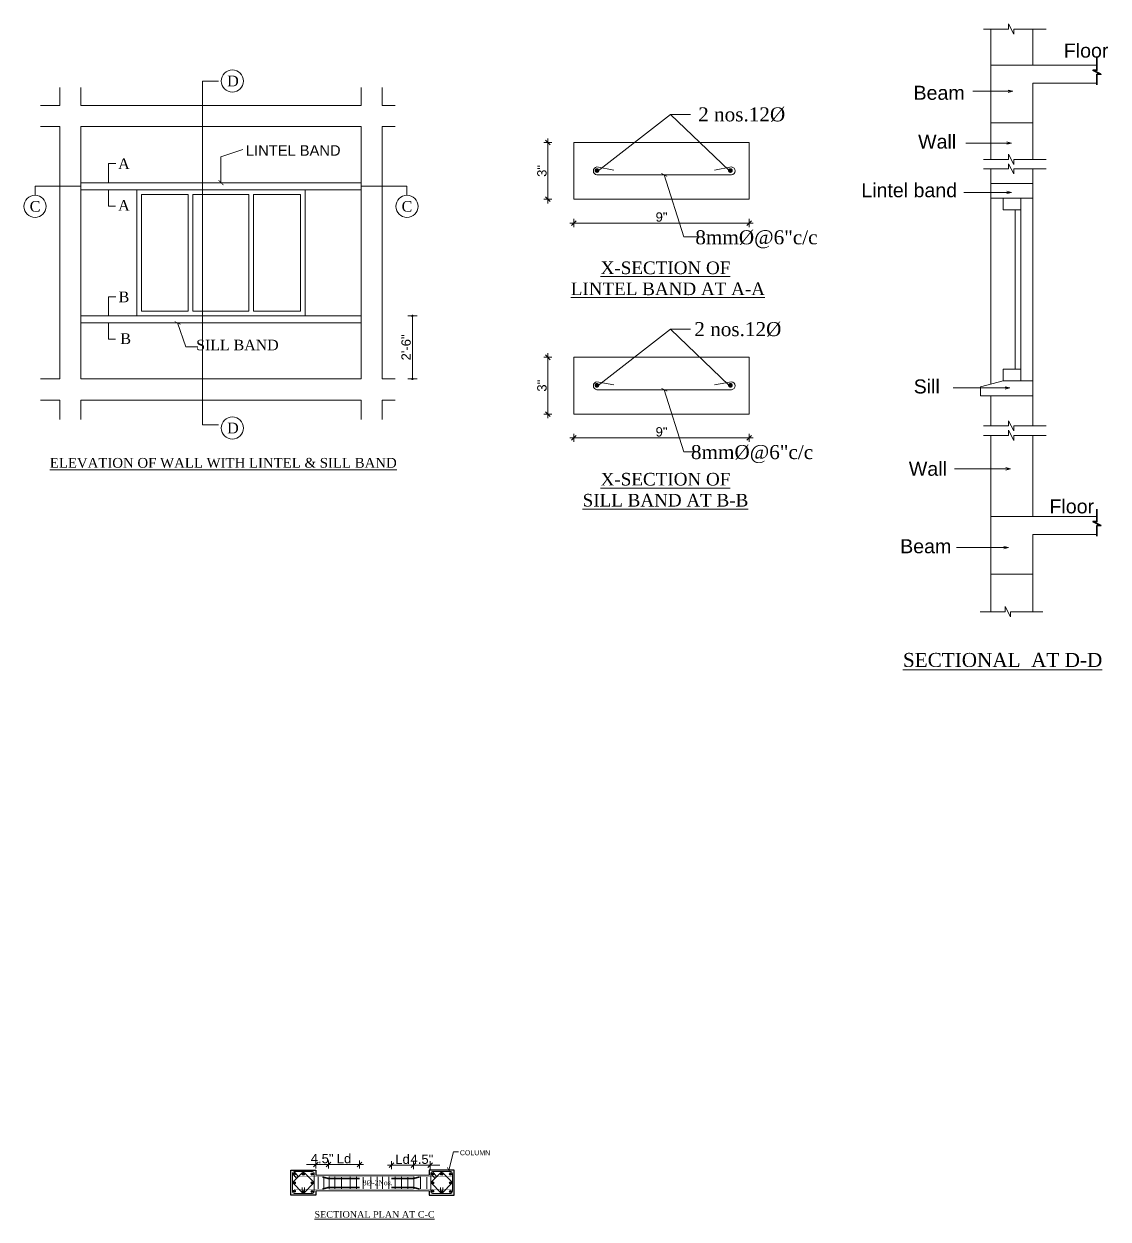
# Model space of a CAD drawing. Header units: inches. Extents: x 115570 to 265311, y 61168 to 314550.
# Drawn here: x 180253 to 180949, y 61591 to 62358 of the extents above; entities that cross this region are included whole.
import ezdxf
from ezdxf.enums import TextEntityAlignment as Align

# ---------------------------------------------------------------- set-up
doc = ezdxf.new("R2010")
doc.units = ezdxf.units.IN
doc.header["$MEASUREMENT"] = 0
doc.layers.get('0').update_dxf_attribs({"lineweight": 25})
doc.layers.add('0 Beam Rebar', color=3, linetype='Continuous')
for name, color, linetype, lineweight in [('0 Column Rebar', 4, 'Continuous', 20), ('0 dimension lines', 4, 'Continuous', 18), ('0 Trench', 6, 'Continuous', 20), ('0_Road Edge Point', 3, 'Continuous', 35), ('DIM', 142, 'Continuous', 9), ('Dimension', 7, 'Continuous', 9), ('MS bar', 7, 'Continuous', 35), ('plot', 7, 'Continuous', 15), ('Text', 31, 'Continuous', 5), ('verandah', 241, 'Continuous', 5)]:
    doc.layers.add(name, color=color, linetype=linetype, lineweight=lineweight)
doc.styles.add('arial', font='arial.ttf')
doc.styles.add('arial.', font='arial.ttf')
doc.styles.add('ordinary', font='times.ttf')
doc.styles.get("Standard").update_dxf_attribs({"font": 'arial.ttf'})
doc.dimstyles.new('1 96', dxfattribs={"dimtxt": 6.5, "dimasz": 4, "dimexe": 0, "dimexo": 0, "dimgap": 3, "dimtad": 1, "dimdec": 0, "dimzin": 11, "dimdsep": 46, "dimlunit": 3, "dimtxsty": 'arial', "dimblk": 'oblique', "dimcen": 4, "dimse1": 1, "dimse2": 1, "dimclrd": 256, "dimclre": 256, "dimclrt": 256, "dimadec": 0, "dimazin": 0, "dimtfac": 1, "dimtdec": 0, "dimtix": 1, "dimtmove": 0, "dimatfit": 3, "dimldrblk": 'Arrow2', "dimfxl": 1, "dimtolj": 1, "dimtzin": 0, "dimlwd": -1, "dimlwe": 9, "dimarcsym": 0})
doc.dimstyles.new('d50_Text size double', dxfattribs={"dimscale": 0, "dimtxt": 6, "dimasz": 1.5, "dimexe": 3, "dimexo": 3, "dimgap": 1, "dimtad": 1, "dimdec": 0, "dimrnd": 0.25, "dimzin": 3, "dimdsep": 46, "dimlunit": 4, "dimtxsty": 'arial.', "dimblk": 'DOT', "dimcen": 4, "dimdle": 6, "dimclrd": 256, "dimclre": 256, "dimclrt": 7, "dimazin": 0, "dimtfac": 1, "dimtdec": 0, "dimtix": 1, "dimtmove": 2, "dimatfit": 3, "dimfxl": 3, "dimfxlon": 1, "dimtolj": 1, "dimtzin": 0, "dimlwd": -1, "dimlwe": -1, "dimarcsym": 0})
doc.dimstyles.new('plan 8', dxfattribs={"dimtxt": 6, "dimasz": 3, "dimexe": 6, "dimexo": 15, "dimgap": 3, "dimtad": 1, "dimdec": 0, "dimzin": 0, "dimdsep": 46, "dimlunit": 3, "dimtxsty": 'Standard', "dimblk": 'ARCHTICK', "dimcen": 0.09, "dimdle": 3, "dimclrd": 256, "dimclre": 6, "dimclrt": 256, "dimadec": 0, "dimazin": 0, "dimtfac": 1, "dimtdec": 0, "dimtix": 1, "dimtmove": 1, "dimatfit": 3, "dimldrblk": 'ARCHTICK', "dimfxl": 1, "dimtolj": 1, "dimtzin": 0, "dimlwd": 5, "dimlwe": 0, "dimarcsym": 0})

# ---------------------------------------------------------------- blocks, each defined once
blk = doc.blocks.new('oblique')
at = {"color": 0, "lineweight": -2}
blk.add_line((0.25, 0.25), (-0.25, -0.25), dxfattribs=at)
at = {"layer": 'DIM', "lineweight": 9}
for p, q in [((-0.4375, 0), (0.4375, 0)), ((0, 0.4375), (0, -0.4375))]:
    blk.add_line(p, q, dxfattribs=at)
blk = doc.blocks.new('*D750')
at = {"layer": 'Defpoints', "color": 0, "transparency": 16777216}
for p in [(180503.41, 61625.35), (180503.41, 61617.89), (180514.2, 61617.89)]:
    blk.add_point(p, dxfattribs=at)
at = {"layer": 'Dimension', "transparency": 16777216}
for p, q in [((180503.41, 61625.35), (180497.41, 61625.35)), ((180514.2, 61625.35), (180503.41, 61625.35)), ((180514.2, 61625.35), (180520.2, 61625.35))]:
    blk.add_line(p, q, dxfattribs=at)
at = {"layer": 'Dimension', "transparency": 16777216, "xscale": 6, "yscale": 6, "zscale": 6}
blk.add_blockref('oblique', (180503.41, 61625.35), dxfattribs=at)
at = {"layer": 'Dimension', "transparency": 16777216, "xscale": 6, "yscale": 6, "zscale": 6, "rotation": 180}
blk.add_blockref('oblique', (180514.2, 61625.35), dxfattribs=at)
at = {"layer": 'Dimension', "transparency": 16777216, "insert": (180508.8, 61629.15), "char_height": 6, "attachment_point": 5, "style": 'arial'}
blk.add_mtext('\\A1;4.5"', dxfattribs=at)
blk = doc.blocks.new('_Oblique')
at = {"color": 0, "linetype": 'ByBlock', "lineweight": -2}
blk.add_line((-0.5, -0.5), (0.5, 0.5), dxfattribs=at)
blk = doc.blocks.new('Arrow2')
for p, q in [((-4.1, 0.75), (-3.08, 0)), ((0, 0), (-4.1, 0.75)), ((-3.08, 0), (-4.1, -0.75)), ((-4.1, -0.75), (0, 0))]:
    blk.add_line(p, q)
blk.add_solid([(-4.1, 0.75), (0, 0), (-3.08, 0), (-4.1, -0.75)])
blk = doc.blocks.new('*D751')
at = {"layer": 'Defpoints', "color": 0, "transparency": 16777216}
for p in [(180468.74, 61625.76), (180448.82, 61617.89), (180468.74, 61617.89)]:
    blk.add_point(p, dxfattribs=at)
at = {"layer": 'Dimension', "transparency": 16777216}
blk.add_line((180448.82, 61625.76), (180468.74, 61625.76), dxfattribs=at)
at = {"layer": 'Dimension', "transparency": 16777216, "xscale": 6, "yscale": 6, "zscale": 6, "rotation": 180}
blk.add_blockref('oblique', (180448.82, 61625.76), dxfattribs=at)
at = {"layer": 'Dimension', "transparency": 16777216, "xscale": 6, "yscale": 6, "zscale": 6}
blk.add_blockref('oblique', (180468.74, 61625.76), dxfattribs=at)
at = {"layer": 'Dimension', "transparency": 16777216, "insert": (180458.78, 61629.56), "char_height": 6, "attachment_point": 5, "style": 'arial'}
blk.add_mtext('\\A1;Ld', dxfattribs=at)
blk = doc.blocks.new('*D752')
at = {"layer": 'Defpoints', "color": 0, "transparency": 16777216}
for p in [(180448.82, 61625.77), (180440.65, 61617.89), (180448.82, 61617.89)]:
    blk.add_point(p, dxfattribs=at)
at = {"layer": 'Dimension', "transparency": 16777216}
for p, q in [((180440.65, 61625.77), (180434.65, 61625.77)), ((180440.65, 61625.77), (180448.82, 61625.77)), ((180448.82, 61625.77), (180454.82, 61625.77))]:
    blk.add_line(p, q, dxfattribs=at)
at = {"layer": 'Dimension', "transparency": 16777216, "xscale": 6, "yscale": 6, "zscale": 6}
blk.add_blockref('oblique', (180440.65, 61625.77), dxfattribs=at)
at = {"layer": 'Dimension', "transparency": 16777216, "xscale": 6, "yscale": 6, "zscale": 6, "rotation": 180}
blk.add_blockref('oblique', (180448.82, 61625.77), dxfattribs=at)
at = {"layer": 'Dimension', "transparency": 16777216, "insert": (180444.73, 61629.58), "char_height": 6, "attachment_point": 5, "style": 'arial'}
blk.add_mtext('\\A1;4.5"', dxfattribs=at)
blk = doc.blocks.new('*D753')
at = {"layer": 'Defpoints', "color": 0, "transparency": 16777216}
for p in [(180489.31, 61625.35), (180489.31, 61617.89), (180503.41, 61617.89)]:
    blk.add_point(p, dxfattribs=at)
at = {"layer": 'Dimension', "transparency": 16777216}
blk.add_line((180503.41, 61625.35), (180489.31, 61625.35), dxfattribs=at)
at = {"layer": 'Dimension', "transparency": 16777216, "xscale": 6, "yscale": 6, "zscale": 6, "rotation": 180}
blk.add_blockref('oblique', (180489.31, 61625.35), dxfattribs=at)
at = {"layer": 'Dimension', "transparency": 16777216, "xscale": 6, "yscale": 6, "zscale": 6}
blk.add_blockref('oblique', (180503.41, 61625.35), dxfattribs=at)
at = {"layer": 'Dimension', "transparency": 16777216, "insert": (180496.36, 61629.15), "char_height": 6, "attachment_point": 5, "style": 'arial'}
blk.add_mtext('\\A1;Ld', dxfattribs=at)
blk = doc.blocks.new('_ArchTick')
at = {"color": 0, "linetype": 'ByBlock', "const_width": 0.15}
blk.add_lwpolyline([(-0.5, -0.5), (0.5, 0.5)], dxfattribs=at)
blk = doc.blocks.new('*D754')
at = {"layer": 'Defpoints', "color": 0, "transparency": 16777216}
for p in [(180606.4, 62107.54), (180718.92, 62107.54), (180718.92, 62092.29)]:
    blk.add_point(p, dxfattribs=at)
at = {"layer": 'Dimension', "transparency": 16777216}
blk.add_line((180606.4, 62092.29), (180718.92, 62092.29), dxfattribs=at)
at = {"layer": 'Dimension', "transparency": 16777216, "xscale": 6, "yscale": 6, "zscale": 6, "rotation": 180}
blk.add_blockref('oblique', (180606.4, 62092.29), dxfattribs=at)
at = {"layer": 'Dimension', "transparency": 16777216, "xscale": 6, "yscale": 6, "zscale": 6}
blk.add_blockref('oblique', (180718.92, 62092.29), dxfattribs=at)
at = {"layer": 'Dimension', "transparency": 16777216, "insert": (180662.66, 62096.1), "char_height": 6, "attachment_point": 5, "style": 'arial'}
blk.add_mtext('\\A1;{\\fArial|b0|i0|c0|p34;9"}', dxfattribs=at)
blk = doc.blocks.new('*D755')
at = {"layer": 'Defpoints', "color": 0, "transparency": 16777216}
for p in [(180589.69, 62143.98), (180606.4, 62143.98), (180606.4, 62107.54)]:
    blk.add_point(p, dxfattribs=at)
at = {"layer": 'Dimension', "transparency": 16777216}
blk.add_line((180589.69, 62107.54), (180589.69, 62143.98), dxfattribs=at)
at = {"layer": 'Dimension', "transparency": 16777216, "xscale": 6, "yscale": 6, "zscale": 6}
for p, rotation in [((180589.69, 62143.98), 90), ((180589.69, 62107.54), 270)]:
    blk.add_blockref('oblique', p, dxfattribs=dict(at, rotation=rotation))
at = {"layer": 'Dimension', "transparency": 16777216, "insert": (180585.87, 62125.76), "char_height": 6, "attachment_point": 5, "rotation": 90, "style": 'arial'}
blk.add_mtext('\\A1;{\\fArial|b0|i0|c0|p34;3"}', dxfattribs=at)
blk = doc.blocks.new('*D756')
at = {"layer": 'Defpoints', "color": 0, "transparency": 16777216}
for p in [(180606.4, 62245.44), (180718.92, 62245.44), (180718.92, 62230.19)]:
    blk.add_point(p, dxfattribs=at)
at = {"layer": 'Dimension', "transparency": 16777216}
blk.add_line((180606.4, 62230.19), (180718.92, 62230.19), dxfattribs=at)
at = {"layer": 'Dimension', "transparency": 16777216, "xscale": 6, "yscale": 6, "zscale": 6, "rotation": 180}
blk.add_blockref('oblique', (180606.4, 62230.19), dxfattribs=at)
at = {"layer": 'Dimension', "transparency": 16777216, "xscale": 6, "yscale": 6, "zscale": 6}
blk.add_blockref('oblique', (180718.92, 62230.19), dxfattribs=at)
at = {"layer": 'Dimension', "transparency": 16777216, "insert": (180662.66, 62234.01), "char_height": 6, "attachment_point": 5, "style": 'arial'}
blk.add_mtext('\\A1;{\\fArial|b0|i0|c0|p34;9"}', dxfattribs=at)
blk = doc.blocks.new('*D757')
at = {"layer": 'Defpoints', "color": 0, "transparency": 16777216}
for p in [(180589.69, 62281.88), (180606.4, 62281.88), (180606.4, 62245.44)]:
    blk.add_point(p, dxfattribs=at)
at = {"layer": 'Dimension', "transparency": 16777216}
blk.add_line((180589.69, 62245.44), (180589.69, 62281.88), dxfattribs=at)
at = {"layer": 'Dimension', "transparency": 16777216, "xscale": 6, "yscale": 6, "zscale": 6}
for p, rotation in [((180589.69, 62281.88), 90), ((180589.69, 62245.44), 270)]:
    blk.add_blockref('oblique', p, dxfattribs=dict(at, rotation=rotation))
at = {"layer": 'Dimension', "transparency": 16777216, "insert": (180585.87, 62263.66), "char_height": 6, "attachment_point": 5, "rotation": 90, "style": 'arial'}
blk.add_mtext('\\A1;{\\fArial|b0|i0|c0|p34;3"}', dxfattribs=at)
blk = doc.blocks.new('_Dot')
at = {"color": 0, "linetype": 'ByBlock', "lineweight": -2}
blk.add_line((-0.5, 0), (-1, 0), dxfattribs=at)
at = {"color": 0, "linetype": 'ByBlock', "const_width": 0.5}
blk.add_lwpolyline([(-0.25, 0, 1), (0.25, 0, 1)], format="xyb", close=True, dxfattribs=at)
blk = doc.blocks.new('*D822')
at = {"layer": '0 dimension lines', "transparency": 16777216}
for p, q in [((180499.72, 62170.58), (180505.72, 62170.58)), ((180502.72, 62131.58), (180502.72, 62169.08)), ((180499.72, 62130.08), (180505.72, 62130.08))]:
    blk.add_line(p, q, dxfattribs=at)
at = {"layer": 'Defpoints', "color": 0, "transparency": 16777216}
for p in [(180469.76, 62170.58), (180502.72, 62170.58), (180469.76, 62130.08)]:
    blk.add_point(p, dxfattribs=at)
at = {"layer": '0 dimension lines', "transparency": 16777216, "xscale": 1.5, "yscale": 1.5, "zscale": 1.5}
for p, rotation in [((180502.72, 62170.58), 90), ((180502.72, 62130.08), 270)]:
    blk.add_blockref('_Dot', p, dxfattribs=dict(at, rotation=rotation))
at = {"layer": '0 dimension lines', "color": 7, "transparency": 16777216, "insert": (180498.66, 62150.33), "char_height": 6, "attachment_point": 5, "rotation": 90, "style": 'arial.'}
blk.add_mtext('\\A1;2\'-6"', dxfattribs=at)

msp = doc.modelspace()

# ---------------------------------------------------------------- hatches: boundary and pattern name
at = {"layer": '0 Beam Rebar', "ltscale": 10, "transparency": 33554562}
h = msp.add_hatch(color=0, dxfattribs=at)
h.dxf.hatch_style = 1
h.paths.add_polyline_path([(180427.52, 61619.81, 1), (180426.24, 61619.81, 1)])
h = msp.add_hatch(color=0, dxfattribs=at)
h.dxf.hatch_style = 1
h.paths.add_polyline_path([(180427.52, 61614.08, 1), (180426.24, 61614.08, 1)])
h = msp.add_hatch(color=0, dxfattribs=at)
h.dxf.hatch_style = 1
h.paths.add_polyline_path([(180433.32, 61619.69, 1), (180432.04, 61619.69, 1)])
h = msp.add_hatch(color=0, dxfattribs=at)
h.dxf.hatch_style = 1
h.paths.add_polyline_path([(180438.96, 61619.69, 1), (180437.68, 61619.69, 1)])
h = msp.add_hatch(color=0, dxfattribs=at)
h.dxf.hatch_style = 1
h.paths.add_polyline_path([(180438.96, 61613.96, 1), (180437.68, 61613.96, 1)])
h = msp.add_hatch(color=0, dxfattribs=at)
h.dxf.hatch_style = 1
h.paths.add_polyline_path([(180516.32, 61619.81, 1), (180515.04, 61619.81, 1)])
h = msp.add_hatch(color=0, dxfattribs=at)
h.dxf.hatch_style = 1
h.paths.add_polyline_path([(180516.32, 61614.08, 1), (180515.04, 61614.08, 1)])
h = msp.add_hatch(color=0, dxfattribs=at)
h.dxf.hatch_style = 1
h.paths.add_polyline_path([(180522.12, 61619.69, 1), (180520.84, 61619.69, 1)])
h = msp.add_hatch(color=0, dxfattribs=at)
h.dxf.hatch_style = 1
h.paths.add_polyline_path([(180527.76, 61619.69, 1), (180526.48, 61619.69, 1)])
h = msp.add_hatch(color=0, dxfattribs=at)
h.dxf.hatch_style = 1
h.paths.add_polyline_path([(180527.76, 61613.96, 1), (180526.48, 61613.96, 1)])
h = msp.add_hatch(color=0, dxfattribs=at)
h.dxf.hatch_style = 1
h.paths.add_polyline_path([(180427.52, 61608.6, 1), (180426.24, 61608.6, 1)])
h = msp.add_hatch(color=0, dxfattribs=at)
h.dxf.hatch_style = 1
h.paths.add_polyline_path([(180433.32, 61608.48, 1), (180432.04, 61608.48, 1)])
h = msp.add_hatch(color=0, dxfattribs=at)
h.dxf.hatch_style = 1
h.paths.add_polyline_path([(180438.96, 61608.48, 1), (180437.68, 61608.48, 1)])
h = msp.add_hatch(color=0, dxfattribs=at)
h.dxf.hatch_style = 1
h.paths.add_polyline_path([(180516.32, 61608.6, 1), (180515.04, 61608.6, 1)])
h = msp.add_hatch(color=0, dxfattribs=at)
h.dxf.hatch_style = 1
h.paths.add_polyline_path([(180522.12, 61608.48, 1), (180520.84, 61608.48, 1)])
h = msp.add_hatch(color=0, dxfattribs=at)
h.dxf.hatch_style = 1
h.paths.add_polyline_path([(180527.76, 61608.48, 1), (180526.48, 61608.48, 1)])

# ---------------------------------------------------------------- linework, layer by layer
at = {"ltscale": 10, "transparency": 33554687}
for points in [[(180440.65, 61608.92), (180440.65, 61606.2), (180424.65, 61606.2), (180424.65, 61622.2), (180440.65, 61622.2), (180440.65, 61618.92)], [(180513.45, 61608.92), (180513.45, 61606.2), (180529.45, 61606.2), (180529.45, 61622.2), (180513.45, 61622.2), (180513.45, 61618.92)]]:
    msp.add_lwpolyline(points, dxfattribs=at)
at = {"layer": '0 Beam Rebar', "ltscale": 10, "transparency": 33554687}
for centre in [(180426.88, 61619.81), (180426.88, 61614.08), (180432.68, 61619.69), (180438.32, 61619.69), (180438.32, 61613.96), (180515.68, 61619.81), (180515.68, 61614.08), (180521.48, 61619.69), (180527.12, 61619.69), (180527.12, 61613.96), (180426.88, 61608.6), (180432.68, 61608.48), (180438.32, 61608.48), (180515.68, 61608.6), (180521.48, 61608.48), (180527.12, 61608.48)]:
    msp.add_circle(centre, 0.64, dxfattribs=at)
at = {"layer": '0 Column Rebar', "ltscale": 10, "transparency": 33554687}
for p, q in [((180426.81, 61621.2), (180438.48, 61621.2)), ((180426.81, 61621.2), (180429.41, 61618.16)), ((180515.61, 61621.2), (180527.28, 61621.2)), ((180515.61, 61621.2), (180518.21, 61618.16)), ((180425.65, 61608.37), (180425.65, 61620.04)), ((180425.65, 61620.04), (180428.24, 61617)), ((180439.65, 61620.04), (180439.65, 61608.37)), ((180514.45, 61608.37), (180514.45, 61620.04)), ((180514.45, 61620.04), (180517.04, 61617)), ((180528.45, 61620.04), (180528.45, 61608.37)), ((180438.48, 61607.2), (180426.81, 61607.2)), ((180527.28, 61607.2), (180515.61, 61607.2))]:
    msp.add_line(p, q, dxfattribs=at)
for centre, start, end in [((180426.81, 61620.04), 90, 180), ((180438.48, 61620.04), 0, 90), ((180515.61, 61620.04), 90, 180), ((180527.28, 61620.04), 0, 90), ((180426.81, 61608.37), 180, 270), ((180438.48, 61608.37), 270, 0), ((180515.61, 61608.37), 180, 270), ((180527.28, 61608.37), 270, 0)]:
    msp.add_arc(centre, 1.17, start, end, dxfattribs=at)
at = {"layer": '0 dimension lines'}
for p, q in [((180431.94, 61620.5), (180426.35, 61614.91)), ((180426.35, 61613.5), (180431.94, 61607.91)), ((180438.94, 61614.91), (180433.35, 61620.5)), ((180433.35, 61607.91), (180438.94, 61613.5)), ((180520.74, 61620.5), (180515.15, 61614.91)), ((180515.15, 61613.5), (180520.74, 61607.91)), ((180527.74, 61614.91), (180522.15, 61620.5)), ((180522.15, 61607.91), (180527.74, 61613.5)), ((180431.94, 61607.91), (180431.94, 61611.02)), ((180433.35, 61607.91), (180433.35, 61611.02)), ((180520.74, 61607.91), (180520.74, 61611.02)), ((180522.15, 61607.91), (180522.15, 61611.02))]:
    msp.add_line(p, q, dxfattribs=at)
for centre, start, end in [((180427.06, 61614.2), 135, 225), ((180432.65, 61619.79), 45, 135), ((180438.23, 61614.2), 315, 45), ((180515.86, 61614.2), 135, 225), ((180521.45, 61619.79), 45, 135), ((180527.03, 61614.2), 315, 45), ((180432.65, 61608.62), 225, 315), ((180521.45, 61608.62), 225, 315)]:
    msp.add_arc(centre, 1, start, end, dxfattribs=at)
at = {"layer": '0 Trench', "transparency": 33554687}
for p, q in [((180442.21, 61618.03), (180442.21, 61610.16)), ((180445.9, 61617.95), (180445.9, 61610.16)), ((180449.33, 61618.07), (180449.33, 61610.16)), ((180452.83, 61618.03), (180452.83, 61610.16)), ((180457.19, 61617.95), (180457.19, 61610.16)), ((180462.82, 61618.07), (180462.82, 61610.16)), ((180466.9, 61618.07), (180466.9, 61610.16)), ((180466.9, 61617.95), (180466.9, 61610.16)), ((180470.99, 61617.95), (180470.99, 61610.16)), ((180475.9, 61618.03), (180475.9, 61610.16)), ((180479.99, 61618.03), (180479.99, 61610.16)), ((180483.41, 61618.07), (180483.41, 61610.16)), ((180487.49, 61618.07), (180487.49, 61610.16)), ((180487.49, 61617.95), (180487.49, 61610.16)), ((180491.58, 61618.01), (180491.58, 61610.1)), ((180491.58, 61617.95), (180491.58, 61610.16)), ((180495.66, 61618.01), (180495.66, 61610.1)), ((180495.66, 61617.9), (180495.66, 61610.1)), ((180499.75, 61617.9), (180499.75, 61610.1)), ((180503.71, 61618.07), (180503.71, 61610.16)), ((180507.8, 61618.07), (180507.8, 61610.16)), ((180507.8, 61617.95), (180507.8, 61610.16)), ((180511.88, 61617.95), (180511.88, 61610.16))]:
    msp.add_line(p, q, dxfattribs=at)
at = {"layer": '0_Road Edge Point', "ltscale": 10, "transparency": 33554687}
for points in [[(180942.19, 62336.25), (180942.19, 62328.28), (180939.65, 62328.28), (180944.75, 62325.69), (180942.2, 62325.69), (180942.2, 62318.87)], [(180942.19, 62046.5), (180942.19, 62038.53), (180939.65, 62038.53), (180944.75, 62035.94), (180942.2, 62035.94), (180942.2, 62029.13)]]:
    msp.add_lwpolyline(points, dxfattribs=at)
at = {"layer": 'MS bar', "transparency": 33554687}
for p, q in [((180444.98, 61617.89), (180448.56, 61616.88)), ((180448.56, 61616.88), (180468.74, 61616.88)), ((180503.67, 61616.88), (180489.31, 61616.88)), ((180507.25, 61617.89), (180503.67, 61616.88)), ((180444.98, 61609.95), (180448.56, 61610.97)), ((180448.56, 61610.97), (180468.74, 61610.97)), ((180503.67, 61610.97), (180489.31, 61610.97)), ((180507.25, 61609.95), (180503.67, 61610.97))]:
    msp.add_line(p, q, dxfattribs=at)
at = {"layer": 'MS bar', "transparency": 33554687, "const_width": 1.5}
for points in [[(180620.42, 62263.9, 1), (180621.92, 62263.9, 1)], [(180706.13, 62263.9, 1), (180707.63, 62263.9, 1)], [(180620.42, 62126, 1), (180621.92, 62126, 1)], [(180706.13, 62126, 1), (180707.63, 62126, 1)]]:
    msp.add_lwpolyline(points, format="xyb", close=True, dxfattribs=at)
at = {"layer": 'MS bar', "transparency": 33554687, "const_width": 0.357}
for points in [[(180426.71, 61617.89), (180426.71, 61617.89), (180426.71, 61617.89), (180444.98, 61617.89)], [(180448.82, 61617.89), (180503.41, 61617.89), (180503.41, 61617.89), (180503.41, 61617.89)], [(180527.95, 61617.89), (180520.47, 61617.89), (180520.47, 61617.89), (180507.25, 61617.89)], [(180426.71, 61609.95), (180426.71, 61609.95), (180426.71, 61609.95), (180444.98, 61609.95)], [(180448.82, 61609.95), (180503.41, 61609.95), (180503.41, 61609.95), (180503.41, 61609.95)], [(180527.95, 61609.95), (180520.47, 61609.95), (180520.47, 61609.95), (180507.25, 61609.95)]]:
    msp.add_lwpolyline(points, dxfattribs=at)
at = {"layer": 'plot', "transparency": 33554687}
for p, q in [((180885.44, 62358.03), (180888.82, 62351.49)), ((180885.44, 62354.65), (180885.44, 62358.03)), ((180869.41, 62354.65), (180885.44, 62354.65)), ((180873.99, 62354.63), (180873.99, 62304.59)), ((180888.82, 62354.65), (180909.59, 62354.65)), ((180888.82, 62351.49), (180888.82, 62354.65)), ((180900.99, 62354.63), (180900.99, 62331.59)), ((180873.99, 62331.59), (180942.19, 62331.59)), ((180367.9, 62321.37), (180367.9, 62100.57)), ((180378.11, 62321.37), (180367.9, 62321.37)), ((180900.99, 62320.08), (180900.99, 62270.98)), ((180900.99, 62320.08), (180942.2, 62320.08)), ((180276.26, 62317.11), (180276.26, 62305.58)), ((180289.76, 62317.11), (180289.76, 62305.58)), ((180469.76, 62317.11), (180469.76, 62305.58)), ((180483.26, 62317.11), (180483.26, 62305.58)), ((180264, 62305.58), (180276.26, 62305.58)), ((180289.76, 62305.58), (180469.76, 62305.58)), ((180483.26, 62305.58), (180491.72, 62305.58)), ((180873.99, 62304.59), (180873.99, 62270.98)), ((180264, 62292.08), (180276.26, 62292.08)), ((180276.26, 62292.08), (180276.26, 62130.08)), ((180289.76, 62292.08), (180289.76, 62130.08)), ((180289.76, 62292.08), (180469.76, 62292.08)), ((180469.76, 62292.08), (180469.76, 62130.08)), ((180483.26, 62292.08), (180483.26, 62130.08)), ((180483.26, 62292.08), (180491.72, 62292.08)), ((180873.99, 62294.57), (180900.99, 62294.57)), ((180885.44, 62274.36), (180888.82, 62267.82)), ((180885.44, 62270.98), (180885.44, 62274.36)), ((180307.66, 62268.36), (180307.66, 62256.08)), ((180312.18, 62268.36), (180307.66, 62268.36)), ((180621.17, 62266.19), (180632.07, 62264.24)), ((180707.6, 62266.19), (180696.7, 62264.24)), ((180869.41, 62270.98), (180885.44, 62270.98)), ((180885.44, 62264.89), (180885.44, 62268.27)), ((180885.44, 62268.27), (180888.82, 62261.73)), ((180888.82, 62270.98), (180909.59, 62270.98)), ((180888.82, 62267.82), (180888.82, 62270.98)), ((180621.17, 62261.11), (180707.6, 62261.11)), ((180869.41, 62264.89), (180885.44, 62264.89)), ((180873.99, 62264.89), (180873.99, 62126.7)), ((180888.82, 62264.89), (180909.59, 62264.89)), ((180888.82, 62261.73), (180888.82, 62264.89)), ((180900.99, 62264.89), (180900.99, 62099.9)), ((180289.76, 62253.97), (180260.37, 62253.97)), ((180260.37, 62253.97), (180260.37, 62247.99)), ((180469.76, 62256.08), (180289.76, 62256.08)), ((180469.76, 62251.58), (180289.76, 62251.58)), ((180307.66, 62251.58), (180307.66, 62241.07)), ((180325.76, 62251.58), (180325.76, 62170.58)), ((180433.76, 62251.58), (180433.76, 62170.58)), ((180469.76, 62253.97), (180499.16, 62253.97)), ((180499.16, 62253.97), (180499.16, 62247.99)), ((180873.99, 62255.58), (180900.99, 62255.58)), ((180328.76, 62248.58), (180328.76, 62173.58)), ((180358.76, 62248.58), (180328.76, 62248.58)), ((180358.76, 62248.58), (180358.76, 62173.58)), ((180361.76, 62248.58), (180361.76, 62173.58)), ((180397.76, 62248.58), (180361.76, 62248.58)), ((180397.76, 62248.58), (180397.76, 62173.58)), ((180400.76, 62248.58), (180400.76, 62173.58)), ((180430.76, 62248.58), (180400.76, 62248.58)), ((180430.76, 62248.58), (180430.76, 62173.58)), ((180873.99, 62246.15), (180900.99, 62246.15)), ((180882.01, 62246.15), (180882.01, 62238.61)), ((180893.37, 62238.61), (180893.37, 62246.15)), ((180307.66, 62241.07), (180311.98, 62241.07)), ((180882.01, 62238.61), (180893.37, 62238.61)), ((180889.76, 62238.61), (180889.76, 62136.34)), ((180893.37, 62238.61), (180893.37, 62136.34)), ((180307.66, 62182.86), (180307.66, 62170.58)), ((180312.18, 62182.86), (180307.66, 62182.86)), ((180358.76, 62173.58), (180328.76, 62173.58)), ((180397.76, 62173.58), (180361.76, 62173.58)), ((180430.76, 62173.58), (180400.76, 62173.58)), ((180469.76, 62170.58), (180289.76, 62170.58)), ((180469.76, 62166.08), (180289.76, 62166.08)), ((180307.66, 62166.08), (180307.66, 62155.57)), ((180307.66, 62155.57), (180311.98, 62155.57)), ((180882.01, 62136.34), (180893.37, 62136.34)), ((180882.01, 62128.81), (180882.01, 62136.34)), ((180893.37, 62136.34), (180893.37, 62128.81)), ((180264, 62130.08), (180276.26, 62130.08)), ((180289.76, 62130.08), (180469.76, 62130.08)), ((180483.26, 62130.08), (180491.72, 62130.08)), ((180621.17, 62128.29), (180632.07, 62126.34)), ((180707.6, 62128.29), (180696.7, 62126.34)), ((180867.54, 62125.01), (180882.01, 62128.81)), ((180900.99, 62128.81), (180882.01, 62128.81)), ((180621.17, 62123.21), (180707.6, 62123.21)), ((180867.54, 62119.34), (180867.54, 62125.01)), ((180264, 62116.58), (180276.26, 62116.58)), ((180276.26, 62116.58), (180276.26, 62104.12)), ((180289.76, 62116.58), (180469.76, 62116.58)), ((180289.76, 62116.58), (180289.76, 62104.12)), ((180469.76, 62116.58), (180469.76, 62104.12)), ((180483.26, 62116.58), (180491.72, 62116.58)), ((180483.26, 62116.58), (180483.26, 62104.12)), ((180900.99, 62119.34), (180867.54, 62119.34)), ((180873.99, 62119.34), (180873.99, 62099.9)), ((180367.9, 62100.57), (180378.11, 62100.57)), ((180869.41, 62099.9), (180885.44, 62099.9)), ((180885.44, 62103.29), (180888.82, 62096.75)), ((180885.44, 62099.9), (180885.44, 62103.29)), ((180885.44, 62097.2), (180888.82, 62090.65)), ((180885.44, 62093.81), (180885.44, 62097.2)), ((180888.82, 62099.9), (180909.59, 62099.9)), ((180888.82, 62096.75), (180888.82, 62099.9)), ((180869.41, 62093.81), (180885.44, 62093.81)), ((180873.99, 62093.81), (180873.99, 61980.59)), ((180888.82, 62093.81), (180909.59, 62093.81)), ((180888.82, 62090.65), (180888.82, 62093.81)), ((180900.99, 62093.81), (180900.99, 62041.84)), ((180873.99, 62041.84), (180942.19, 62041.84)), ((180900.99, 62030.33), (180900.99, 61980.59)), ((180900.99, 62030.33), (180942.2, 62030.33)), ((180873.99, 62004.82), (180900.99, 62004.82)), ((180883.24, 61984.01), (180886.63, 61977.47)), ((180883.24, 61980.63), (180883.24, 61984.01)), ((180867.21, 61980.63), (180883.24, 61980.63)), ((180886.63, 61980.63), (180907.4, 61980.63)), ((180886.63, 61977.47), (180886.63, 61980.63)), ((180440.65, 61618.92), (180513.45, 61618.92)), ((180440.65, 61608.92), (180513.45, 61608.92))]:
    msp.add_line(p, q, dxfattribs=at)
for points in [[(180606.4, 62281.88), (180718.92, 62281.88), (180718.92, 62245.44), (180606.4, 62245.44)], [(180606.4, 62143.98), (180718.92, 62143.98), (180718.92, 62107.54), (180606.4, 62107.54)]]:
    msp.add_lwpolyline(points, close=True, dxfattribs=at)
for centre, start, end in [((180621.43, 62263.65), 95.90805, 264.09195), ((180707.34, 62263.65), 275.90805, 84.09195), ((180621.43, 62125.75), 95.90805, 264.09195), ((180707.34, 62125.75), 275.90805, 84.09195)]:
    msp.add_arc(centre, 2.55, start, end, dxfattribs=at)
at = {"layer": 'verandah', "ltscale": 5, "transparency": 33554687}
for centre in [(180387.11, 62321.37), (180260.37, 62240.86), (180499.16, 62240.86), (180387.11, 62098.58)]:
    msp.add_circle(centre, 7.13, dxfattribs=at)

# ---------------------------------------------------------------- texts
at = {"layer": 'Text', "linetype": 'Continuous', "transparency": 33554687, "style": 'ordinary'}
msp.add_text('8%%C-2Nos.', height=3.214, dxfattribs=at).set_placement((180480.4, 61612.48), align=Align.CENTER)
at = {"layer": 'Text', "linetype": 'Continuous', "transparency": 33554687, "attachment_point": 5, "style": 'ordinary'}
for s, insert, char_height in [('{\\fArial|b0|i0|c0|p34;Floor}', (180935.28, 62340.82), 9), ('{\\fArial|b0|i0|c0|p34;Beam}', (180840.88, 62313.75), 9), ('2 nos.12%%c', (180714.13, 62299.78), 9), ('{\\fArial|b0|i0|c0|p34;Wall}', (180839.62, 62282.4), 9), ('{\\fArial|b0|i0|c0|p34;LINTEL BAND}', (180426.18, 62276.8), 6.75), ('{\\fArial|b0|i0|c0|p34;Lintel band}', (180821.68, 62251.19), 9), ('8mm%%C@6"c/c', (180723.58, 62219.74), 9), ('2 nos.12%%c', (180711.65, 62161.91), 9), ('SILL BAND', (180390.33, 62151.85), 6.75), ('{\\fArial|b0|i0|c0|p34;Sill}', (180832.95, 62125.21), 9), ('8mm%%C@6"c/c', (180720.76, 62081.84), 9), ('{\\fArial|b0|i0|c0|p34;Wall}', (180833.66, 62072.38), 9), ('{\\fArial|b0|i0|c0|p34;Floor}', (180926.08, 62048.25), 9), ('{\\fArial|b0|i0|c0|p34;Beam}', (180832.3, 62022.64), 9), ('{\\fArial|b0|i0|c0|p34;COLUMN}', (180542.91, 61633.32), 3.2143)]:
    msp.add_mtext(s, dxfattribs=dict(at, insert=insert, char_height=char_height))
at = {"layer": 'Text', "transparency": 33554687, "attachment_point": 5, "style": 'ordinary'}
for s, insert, char_height in [('{\\LX-SECTION OF\\P LINTEL BAND AT A-A}', (180665.19, 62194.69), 8.1), ('{\\LELEVATION OF WALL WITH LINTEL & SILL BAND}', (180381.24, 62076.18), 6.3), ('{\\LX-SECTION OF\\PSILL BAND AT B-B}', (180665.19, 62058.94), 8.1), ('{\\LSECTIONAL  AT D-D}', (180881.66, 61949.64), 9), ('{\\LSECTIONAL PLAN AT C-C}', (180478.41, 61593.71), 4.2857)]:
    msp.add_mtext(s, dxfattribs=dict(at, insert=insert, char_height=char_height))
at = {"layer": 'verandah', "ltscale": 5, "transparency": 33554687, "char_height": 6.88, "attachment_point": 1, "style": 'ordinary'}
for s, insert in [('{\\C7;D}', (180383.7, 62324.84)), ('{\\C7;C}', (180256.95, 62244.33)), ('{\\C7;C}', (180495.75, 62244.33)), ('{\\C7;B}', (180314.01, 62186.23)), ('{\\C7;B}', (180315.11, 62159.42)), ('{\\C7;D}', (180383.7, 62102.05))]:
    msp.add_mtext(s, dxfattribs=dict(at, insert=insert))
at = {"layer": 'verandah', "ltscale": 5, "transparency": 33554687, "char_height": 6.88, "width": 5.524304332966318e-13, "attachment_point": 1, "style": 'ordinary'}
for insert in [(180313.71, 62271.73), (180313.71, 62244.92)]:
    msp.add_mtext('{\\C7;A}', dxfattribs=dict(at, insert=insert))

# ---------------------------------------------------------------- dimensions: what is measured, and where the dimension line sits
at = {"layer": '0 dimension lines'}
dim = msp.add_linear_dim(base=(180502.72, 62170.58), p1=(180469.76, 62130.08), p2=(180469.76, 62170.58), angle=90, text='2\'-6"', dimstyle='d50_Text size double', override={"dimscale": 1}, dxfattribs=at)
dim.commit()
dim.dimension.update_dxf_attribs({"geometry": '*D822', "text_midpoint": (180498.66, 62150.33)})
at = {"layer": 'Dimension', "color": 0, "transparency": 33554687}
for base, p1, p2, picture, middle in [((180589.69, 62281.88), (180606.4, 62245.44), (180606.4, 62281.88), '*D757', (180585.87, 62263.66)), ((180589.69, 62143.98), (180606.4, 62107.54), (180606.4, 62143.98), '*D755', (180585.87, 62125.76))]:
    dim = msp.add_linear_dim(base=base, p1=p1, p2=p2, angle=90, text='{\\fArial|b0|i0|c0|p34;3"}', dimstyle='1 96', override={"dimscale": 0.25, "dimtxt": 24, "dimasz": 24}, dxfattribs=at)
    dim.commit()
    dim.dimension.update_dxf_attribs({"geometry": picture, "text_midpoint": middle})
for base, p1, p2, text, picture, middle in [((180718.92, 62230.19), (180606.4, 62245.44), (180718.92, 62245.44), '{\\fArial|b0|i0|c0|p34;9"}', '*D756', (180662.66, 62234.01)), ((180718.92, 62092.29), (180606.4, 62107.54), (180718.92, 62107.54), '{\\fArial|b0|i0|c0|p34;9"}', '*D754', (180662.66, 62096.1)), ((180448.82, 61625.77), (180440.65, 61617.89), (180448.82, 61617.89), '4.5"', '*D752', (180444.73, 61629.58)), ((180468.74, 61625.76), (180448.82, 61617.89), (180468.74, 61617.89), 'Ld', '*D751', (180458.78, 61629.56)), ((180489.31, 61625.35), (180503.41, 61617.89), (180489.31, 61617.89), 'Ld', '*D753', (180496.36, 61629.15)), ((180503.41, 61625.35), (180514.2, 61617.89), (180503.41, 61617.89), '4.5"', '*D750', (180508.8, 61629.15))]:
    dim = msp.add_linear_dim(base=base, p1=p1, p2=p2, text=text, dimstyle='1 96', override={"dimscale": 0.25, "dimtxt": 24, "dimasz": 24}, dxfattribs=at)
    dim.commit()
    dim.dimension.update_dxf_attribs({"geometry": picture, "text_midpoint": middle})

# ---------------------------------------------------------------- leaders
at = {"layer": 'Dimension', "transparency": 33554687}
for points, override in [([(180888.18, 62314.79), (180862.58, 62314.79)], {"dimgap": 3, "dimtad": 0, "dimldrblk": 'Open30'}), ([(180887.42, 62281.57), (180857.99, 62281.57)], {"dimtad": 0, "dimldrblk": 'Open30'}), ([(180664.39, 62261.11), (180676.98, 62221.25), (180686.09, 62221.25)], {"dimgap": 3, "dimtad": 0}), ([(180887.42, 62249.88), (180856.85, 62249.88)], {"dimtad": 0, "dimldrblk": 'Open30'}), ([(180664.39, 62123.21), (180676.98, 62083.35), (180686.09, 62083.35)], {"dimgap": 3, "dimtad": 0}), ([(180886.27, 62124.35), (180849.97, 62124.35)], {"dimtad": 0, "dimldrblk": 'Open30'}), ([(180886.66, 62072.42), (180850.74, 62072.42)], {"dimtad": 0, "dimldrblk": 'Open30'}), ([(180885.46, 62021.81), (180851.96, 62021.81)], {"dimtad": 0, "dimldrblk": 'Open30'})]:
    msp.add_leader(points, dimstyle='plan 8', override=override, dxfattribs=at)
at = {"layer": 'Dimension', "transparency": 33554687, "has_arrowhead": 0}
for points in [[(180621.17, 62263.15), (180668.33, 62299.88), (180681.33, 62299.88)], [(180706.13, 62263.9), (180668.33, 62299.88)], [(180621.17, 62125.25), (180668.33, 62161.98), (180681.33, 62161.98)], [(180706.13, 62126), (180668.33, 62161.98)]]:
    msp.add_leader(points, dimstyle='plan 8', override={"dimtad": 0, "dimldrblk": 'Open30'}, dxfattribs=at)
at = {"layer": 'Dimension', "transparency": 33554687}
msp.add_leader([(180526.06, 61622.2), (180529.15, 61633.94), (180532.19, 61633.94)], dimstyle='plan 8', dxfattribs=at)
at = {"layer": 'plot', "transparency": 33554687}
for points in [[(180379.76, 62256.08), (180379.76, 62272.72), (180393.91, 62277.31)], [(180351.9, 62166.08), (180357.25, 62150.77), (180364.9, 62150.77)]]:
    msp.add_leader(points, dimstyle='plan 8', override={"dimgap": 3, "dimtad": 0}, dxfattribs=at)

doc.saveas('drawing.dxf')
